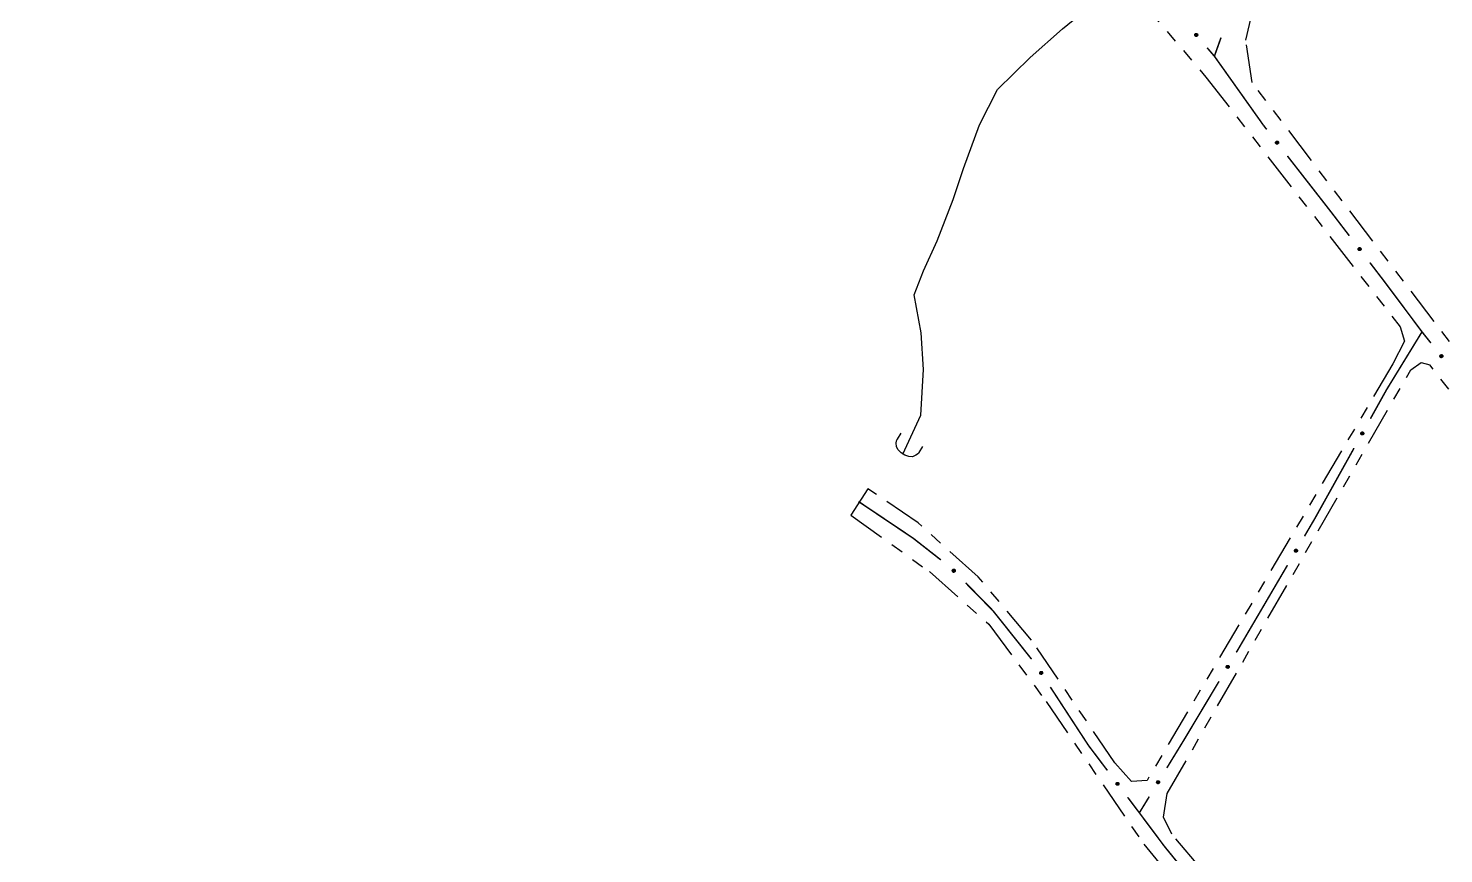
# Model space of a CAD drawing. Extents: x 209193 to 212081, y 4877574 to 4880493.
# Drawn here: x 210815.3 to 210983.4, y 4878506.9 to 4878604.9 of the extents above; entities that cross this region are included whole.
import ezdxf

# ---------------------------------------------------------------- set-up
doc = ezdxf.new("R2010")
doc.units = 0
doc.header["$LTSCALE"] = 1.5
doc.header["$MEASUREMENT"] = 0
doc.linetypes.add('TRACO_13', pattern=[8, 5, -1, 1, -1])
doc.linetypes.add('TRACO_25', pattern=[8, 3, -1, 1, -1, 1, -1])
for name, color, linetype in [('HD-CURSO-INTER', 170, 'CONTINUOUS'), ('SV-EIXO-RUA-N-PAV', 6, 'CONTINUOUS'), ('SV-PONTE-BUEIRO', 251, 'CONTINUOUS'), ('SV-RUA-NAO-PAV', 7, 'CONTINUOUS')]:
    doc.layers.add(name, color=color, linetype=linetype)

# ---------------------------------------------------------------- blocks, each defined once
blk = doc.blocks.new('COD119', base_point=(210944.88, 4878610.02))
at = {"layer": 'SV-PONTE-BUEIRO'}
blk.add_lwpolyline([(210943.37, 4878608.02), (210943.37, 4878608.853333), (210943.37, 4878608.978333), (210943.495833, 4878609.311667), (210943.7475, 4878609.686667), (210944.125, 4878609.895), (210944.628333, 4878610.02), (210945.131667, 4878610.02), (210945.635, 4878609.895), (210946.0125, 4878609.686667), (210946.264167, 4878609.311667), (210946.39, 4878608.978333), (210946.39, 4878608.853333), (210946.39, 4878608.02)], dxfattribs=at)

msp = doc.modelspace()

# ---------------------------------------------------------------- linework, layer by layer
at = {"layer": 'HD-CURSO-INTER', "linetype": 'TRACO_13'}
msp.add_polyline3d([(210919.17, 4878554.33, 9.547787), (210921.3, 4878558.97, 9.547787), (210921.597414, 4878564.381671, 9.463279), (210921.324799, 4878568.743514, 9.421025), (210920.506953, 4878573.241664, 9.421025), (210921.597414, 4878576.104123, 9.262573), (210923.233105, 4878579.64812, 9.262573), (210925.141411, 4878584.555193, 9.262573), (210926.368179, 4878588.235498, 9.178065), (210928.276485, 4878593.415186, 8.966796), (210930.39, 4878597.61, 8.808344), (210934.29, 4878601.43, 8.575947), (210938.12, 4878604.83, 8.459748), (210942.13, 4878608.08, 8.449185), (210944.88, 4878610.02, 8.385804)], dxfattribs=at)
at = {"layer": 'SV-EIXO-RUA-N-PAV'}
for points in [[(210954.002995, 4878604.278837), (210954.051805, 4878604.275734), (210954.09312, 4878604.263086), (210954.124543, 4878604.242619), (210954.147594, 4878604.217293), (210954.168259, 4878604.188726), (210954.182738, 4878604.155329), (210954.190599, 4878604.114702), (210954.18783, 4878604.065717), (210954.172091, 4878604.024245), (210954.153674, 4878603.992365), (210954.128649, 4878603.966808), (210954.100562, 4878603.947198), (210954.065373, 4878603.933305), (210954.024123, 4878603.925741), (210953.974935, 4878603.929718), (210953.934516, 4878603.942395), (210953.904642, 4878603.96299), (210953.879108, 4878603.988311), (210953.858361, 4878604.017728), (210953.844336, 4878604.050593), (210953.836795, 4878604.092139), (210953.841364, 4878604.140636), (210953.853547, 4878604.181094), (210953.873717, 4878604.211249), (210953.899212, 4878604.235826), (210953.927612, 4878604.256901), (210953.960578, 4878604.272854), (210954.002995, 4878604.278837)], [(210963.609867, 4878591.491423), (210963.658488, 4878591.486132), (210963.699193, 4878591.471642), (210963.729666, 4878591.449784), (210963.751557, 4878591.423449), (210963.770918, 4878591.393983), (210963.783883, 4878591.359969), (210963.789912, 4878591.31903), (210963.784946, 4878591.270219), (210963.767362, 4878591.229496), (210963.747531, 4878591.198475), (210963.721384, 4878591.174067), (210963.692445, 4878591.155738), (210963.656668, 4878591.143439), (210963.615121, 4878591.137735), (210963.56616, 4878591.143916), (210963.526351, 4878591.158395), (210963.497432, 4878591.18031), (210963.47306, 4878591.206752), (210963.453655, 4878591.237071), (210963.44112, 4878591.270533), (210963.435452, 4878591.312375), (210963.442193, 4878591.360618), (210963.456181, 4878591.400488), (210963.477684, 4878591.429707), (210963.504257, 4878591.453115), (210963.533574, 4878591.472893), (210963.567223, 4878591.48735), (210963.609867, 4878591.491423)], [(210973.418016, 4878578.849178), (210973.466589, 4878578.843465), (210973.507168, 4878578.828623), (210973.53745, 4878578.806503), (210973.559112, 4878578.779978), (210973.578217, 4878578.750346), (210973.590887, 4878578.716222), (210973.596561, 4878578.675232), (210973.591173, 4878578.626466), (210973.573236, 4878578.585896), (210973.553138, 4878578.555048), (210973.52678, 4878578.530867), (210973.497684, 4878578.51279), (210973.461801, 4878578.500801), (210973.420206, 4878578.495457), (210973.371301, 4878578.502062), (210973.331618, 4878578.516885), (210973.30289, 4878578.53905), (210973.278749, 4878578.565702), (210973.259607, 4878578.596188), (210973.247362, 4878578.629757), (210973.242057, 4878578.671647), (210973.249215, 4878578.71983), (210973.263548, 4878578.759577), (210973.285304, 4878578.788609), (210973.312078, 4878578.811786), (210973.341566, 4878578.831309), (210973.375339, 4878578.845474), (210973.418016, 4878578.849178)], [(210983.133014, 4878566.140065), (210983.181683, 4878566.135225), (210983.222521, 4878566.121114), (210983.253195, 4878566.09954), (210983.275329, 4878566.073408), (210983.294963, 4878566.044124), (210983.308243, 4878566.010232), (210983.314651, 4878565.969351), (210983.310139, 4878565.920496), (210983.292933, 4878565.879611), (210983.273392, 4878565.848407), (210983.247472, 4878565.823758), (210983.218704, 4878565.805161), (210983.183043, 4878565.79253), (210983.14155, 4878565.786441), (210983.092534, 4878565.792167), (210983.052592, 4878565.806277), (210983.023471, 4878565.827923), (210982.998855, 4878565.854137), (210982.979169, 4878565.884275), (210982.966324, 4878565.917619), (210982.960269, 4878565.959407), (210982.966562, 4878566.007711), (210982.980179, 4878566.047708), (210983.001411, 4878566.077126), (210983.027765, 4878566.100779), (210983.056897, 4878566.120828), (210983.090411, 4878566.135597), (210983.133014, 4878566.140065)], [(210973.899543, 4878556.86053), (210973.913596, 4878556.813684), (210973.916095, 4878556.770548), (210973.907825, 4878556.733971), (210973.892088, 4878556.703555), (210973.872484, 4878556.674251), (210973.846201, 4878556.649067), (210973.810838, 4878556.627577), (210973.763944, 4878556.61315), (210973.719587, 4878556.613494), (210973.683294, 4878556.619684), (210973.650633, 4878556.634267), (210973.622484, 4878556.653788), (210973.597227, 4878556.681955), (210973.575799, 4878556.718005), (210973.562433, 4878556.765509), (210973.560273, 4878556.807815), (210973.569202, 4878556.842984), (210973.584071, 4878556.875727), (210973.604444, 4878556.905404), (210973.630386, 4878556.929976), (210973.666722, 4878556.951485), (210973.713784, 4878556.964057), (210973.755954, 4878556.966693), (210973.791239, 4878556.95826), (210973.823145, 4878556.942896), (210973.852775, 4878556.92359), (210973.879191, 4878556.898224), (210973.899543, 4878556.86053)], [(210966.028405, 4878542.928591), (210966.041395, 4878542.881439), (210966.042918, 4878542.838258), (210966.033823, 4878542.801878), (210966.017402, 4878542.771825), (210965.997141, 4878542.742971), (210965.970295, 4878542.718388), (210965.934455, 4878542.697704), (210965.887247, 4878542.68434), (210965.842909, 4878542.685687), (210965.806765, 4878542.692696), (210965.774442, 4878542.708014), (210965.746742, 4878542.728167), (210965.722129, 4878542.756898), (210965.701521, 4878542.793422), (210965.689233, 4878542.841217), (210965.68803, 4878542.883561), (210965.697752, 4878542.918519), (210965.713357, 4878542.950917), (210965.734395, 4878542.980126), (210965.760887, 4878543.004106), (210965.7977, 4878543.024788), (210965.845034, 4878543.036291), (210965.887253, 4878543.037973), (210965.922338, 4878543.028745), (210965.953888, 4878543.012663), (210965.983075, 4878542.992693), (210966.00891, 4878542.966735), (210966.028405, 4878542.928591)], [(210925.186044, 4878540.660368), (210925.234952, 4878540.660595), (210925.277032, 4878540.65079), (210925.309775, 4878540.632509), (210925.334497, 4878540.608811), (210925.357059, 4878540.581718), (210925.373779, 4878540.549384), (210925.384387, 4878540.509386), (210925.384959, 4878540.460326), (210925.372081, 4878540.417879), (210925.355877, 4878540.384819), (210925.33265, 4878540.357618), (210925.305963, 4878540.336141), (210925.271802, 4878540.319884), (210925.231163, 4878540.30953), (210925.181817, 4878540.310148), (210925.140629, 4878540.320045), (210925.109422, 4878540.338558), (210925.082224, 4878540.362082), (210925.059522, 4878540.390018), (210925.043292, 4878540.421852), (210925.03294, 4878540.462788), (210925.034196, 4878540.511484), (210925.043597, 4878540.552677), (210925.061667, 4878540.584135), (210925.08543, 4878540.610391), (210925.112329, 4878540.63335), (210925.144132, 4878540.651511), (210925.186044, 4878540.660368)], [(210957.916698, 4878529.136275), (210957.929293, 4878529.089016), (210957.930455, 4878529.045824), (210957.921054, 4878529.009521), (210957.904383, 4878528.979607), (210957.88388, 4878528.950924), (210957.856829, 4878528.926567), (210957.820817, 4878528.906183), (210957.773499, 4878528.893215), (210957.729175, 4878528.894934), (210957.69309, 4878528.902246), (210957.660897, 4878528.917834), (210957.633366, 4878528.938218), (210957.608994, 4878528.967154), (210957.588694, 4878529.00385), (210957.576806, 4878529.051746), (210957.575958, 4878529.094098), (210957.585973, 4878529.128974), (210957.601849, 4878529.16124), (210957.623131, 4878529.190271), (210957.649823, 4878529.214028), (210957.686807, 4878529.234401), (210957.734236, 4878529.245508), (210957.776468, 4878529.246836), (210957.811474, 4878529.237314), (210957.842889, 4878529.220969), (210957.871907, 4878529.200755), (210957.897524, 4878529.174581), (210957.916698, 4878529.136275)], [(210935.599637, 4878528.525533), (210935.647643, 4878528.51618), (210935.686989, 4878528.498325), (210935.715519, 4878528.473988), (210935.735123, 4878528.445908), (210935.751943, 4878528.414921), (210935.762008, 4878528.37994), (210935.764579, 4878528.338639), (210935.755535, 4878528.290417), (210935.734595, 4878528.251313), (210935.712232, 4878528.222065), (210935.684128, 4878528.199938), (210935.653753, 4878528.184102), (210935.61707, 4878528.174849), (210935.57519, 4878528.172651), (210935.526921, 4878528.182919), (210935.488468, 4878528.200689), (210935.46149, 4878528.224953), (210935.439423, 4878528.253347), (210935.422631, 4878528.285188), (210935.412948, 4878528.319584), (210935.410812, 4878528.361754), (210935.421578, 4878528.409261), (210935.438862, 4878528.447816), (210935.462742, 4878528.475128), (210935.491185, 4878528.496223), (210935.522059, 4878528.513471), (210935.556802, 4878528.525053), (210935.599637, 4878528.525533)], [(210944.660206, 4878515.357671), (210944.70874, 4878515.351625), (210944.749215, 4878515.336504), (210944.779344, 4878515.314175), (210944.800823, 4878515.287502), (210944.819723, 4878515.25774), (210944.832159, 4878515.223528), (210944.83755, 4878515.1825), (210944.831826, 4878515.133772), (210944.813611, 4878515.093327), (210944.793301, 4878515.062618), (210944.766777, 4878515.03862), (210944.737557, 4878515.020743), (210944.701593, 4878515.009001), (210944.659962, 4878515.003944), (210944.611103, 4878515.010885), (210944.571524, 4878515.025982), (210944.542949, 4878515.048344), (210944.518991, 4878515.075161), (210944.50006, 4878515.105778), (210944.488046, 4878515.139431), (210944.48303, 4878515.181356), (210944.49052, 4878515.229489), (210944.505126, 4878515.269136), (210944.527081, 4878515.298017), (210944.554014, 4878515.321009), (210944.583635, 4878515.34033), (210944.617505, 4878515.354262), (210944.660206, 4878515.357671)], [(210949.649812, 4878515.43631), (210949.66191, 4878515.388921), (210949.662618, 4878515.345719), (210949.652837, 4878515.309517), (210949.635852, 4878515.27978), (210949.615049, 4878515.251314), (210949.587744, 4878515.227242), (210949.55152, 4878515.207237), (210949.504068, 4878515.194768), (210949.459764, 4878515.196951), (210949.423758, 4878515.204642), (210949.39173, 4878515.220567), (210949.364416, 4878515.241239), (210949.340349, 4878515.270429), (210949.320435, 4878515.307337), (210949.309051, 4878515.355355), (210949.308648, 4878515.397714), (210949.319028, 4878515.432482), (210949.335242, 4878515.46458), (210949.356828, 4878515.493386), (210949.383768, 4878515.516862), (210949.420964, 4878515.536845), (210949.468507, 4878515.547453), (210949.51075, 4878515.548337), (210949.545655, 4878515.538448), (210949.576896, 4878515.521774), (210949.6057, 4878515.501256), (210949.631041, 4878515.474816), (210949.649812, 4878515.43631)]]:
    msp.add_lwpolyline(points, close=True, dxfattribs=at)
for points in [[(210953.836795, 4878604.092139), (210954.024123, 4878603.925741)], [(210953.841364, 4878604.140636), (210954.065373, 4878603.933305)], [(210953.842738, 4878604.114465), (210954.04238, 4878603.931504)], [(210953.844336, 4878604.050593), (210953.974935, 4878603.929718)], [(210953.845954, 4878604.068729), (210953.994133, 4878603.933322)], [(210953.848105, 4878604.158565), (210954.079095, 4878603.943163)], [(210953.853547, 4878604.181094), (210954.100562, 4878603.947198)], [(210953.854653, 4878604.031276), (210953.950182, 4878603.940613)], [(210953.858361, 4878604.017728), (210953.934516, 4878603.942395)], [(210953.865304, 4878604.193034), (210954.112262, 4878603.95897)], [(210953.873717, 4878604.211249), (210954.128649, 4878603.966808)], [(210953.887826, 4878604.221283), (210954.138033, 4878603.979224)], [(210953.899212, 4878604.235826), (210954.153674, 4878603.992365)], [(210953.916707, 4878604.244198), (210954.161003, 4878604.013244)], [(210953.927612, 4878604.256901), (210954.172091, 4878604.024245)], [(210953.947063, 4878604.261191), (210954.177315, 4878604.04875)], [(210953.960578, 4878604.272854), (210954.18783, 4878604.065717)], [(210953.980967, 4878604.274038), (210954.185493, 4878604.091664)], [(210954.002995, 4878604.278837), (210954.190599, 4878604.114702)], [(210954.029514, 4878604.276067), (210954.181541, 4878604.140361)], [(210954.051805, 4878604.275734), (210954.182738, 4878604.155329)], [(210954.075388, 4878604.268626), (210954.168994, 4878604.178113)], [(210954.09312, 4878604.263086), (210954.168259, 4878604.188726)], [(210963.435452, 4878591.312375), (210963.615121, 4878591.137735)], [(210963.44112, 4878591.270533), (210963.56616, 4878591.143916)], [(210963.442193, 4878591.360618), (210963.656668, 4878591.143439)], [(210963.442391, 4878591.334411), (210963.633618, 4878591.142671)], [(210963.44355, 4878591.288577), (210963.5855, 4878591.146655)], [(210963.449733, 4878591.378226), (210963.670819, 4878591.152671)], [(210963.456181, 4878591.400488), (210963.692445, 4878591.155738)], [(210963.468462, 4878591.411889), (210963.704662, 4878591.166973)], [(210963.477684, 4878591.429707), (210963.721384, 4878591.174067)], [(210963.492229, 4878591.439098), (210963.731316, 4878591.186049)], [(210963.504257, 4878591.453115), (210963.747531, 4878591.198475)], [(210963.52211, 4878591.460693), (210963.755791, 4878591.219004)], [(210963.533574, 4878591.472893), (210963.767362, 4878591.229496)], [(210963.553198, 4878591.476306), (210963.773681, 4878591.253742)], [(210963.567223, 4878591.48735), (210963.784946, 4878591.270219)], [(210963.587645, 4878591.487617), (210963.783777, 4878591.296245)], [(210963.609867, 4878591.491423), (210963.789912, 4878591.31903)], [(210963.636234, 4878591.487465), (210963.782015, 4878591.34507)], [(210963.658488, 4878591.486132), (210963.783883, 4878591.359969)], [(210963.681728, 4878591.477972), (210963.771175, 4878591.383347)], [(210963.699193, 4878591.471642), (210963.770918, 4878591.393983)], [(210963.450559, 4878591.250772), (210963.541922, 4878591.155912)], [(210963.453655, 4878591.237071), (210963.526351, 4878591.158395)], [(210973.242057, 4878578.671647), (210973.420206, 4878578.495457)], [(210973.247362, 4878578.629757), (210973.371301, 4878578.502062)], [(210973.249187, 4878578.693622), (210973.438745, 4878578.500233)], [(210973.249215, 4878578.71983), (210973.461801, 4878578.500801)], [(210973.249948, 4878578.64778), (210973.390664, 4878578.504633)], [(210973.256629, 4878578.609915), (210973.347167, 4878578.514267)], [(210973.256908, 4878578.737372), (210973.476032, 4878578.50991)], [(210973.259607, 4878578.596188), (210973.331618, 4878578.516885)], [(210973.263548, 4878578.759577), (210973.497684, 4878578.51279)], [(210973.275928, 4878578.770871), (210973.509998, 4878578.523918)], [(210973.285304, 4878578.788609), (210973.52678, 4878578.530867)], [(210973.29993, 4878578.797873), (210973.536816, 4878578.542763)], [(210973.312078, 4878578.811786), (210973.553138, 4878578.555048)], [(210973.329996, 4878578.819209), (210973.561575, 4878578.575505)], [(210973.341566, 4878578.831309), (210973.573236, 4878578.585896)], [(210973.361218, 4878578.834552), (210973.579765, 4878578.610086)], [(210973.375339, 4878578.845474), (210973.591173, 4878578.626466)], [(210973.395762, 4878578.845564), (210973.590229, 4878578.652501)], [(210973.418016, 4878578.849178), (210973.596561, 4878578.675232)], [(210973.444348, 4878578.844991), (210973.58889, 4878578.701339)], [(210973.466589, 4878578.843465), (210973.590887, 4878578.716222)], [(210973.489758, 4878578.835104), (210973.578382, 4878578.739709)], [(210973.507168, 4878578.828623), (210973.578217, 4878578.750346)], [(210982.980179, 4878566.047708), (210983.218704, 4878565.805161)], [(210982.992354, 4878566.059222), (210983.230816, 4878565.816509)], [(210983.001411, 4878566.077126), (210983.247472, 4878565.823758)], [(210983.015868, 4878566.086651), (210983.257292, 4878565.835831)], [(210983.027765, 4878566.100779), (210983.273392, 4878565.848407)], [(210983.045547, 4878566.108522), (210983.28146, 4878565.869012)], [(210983.056897, 4878566.120828), (210983.292933, 4878565.879611)], [(210983.076489, 4878566.124423), (210983.299027, 4878565.903914)], [(210983.090411, 4878566.135597), (210983.310139, 4878565.920496)], [(210983.110829, 4878566.136054), (210983.308729, 4878565.94651)], [(210983.133014, 4878566.140065), (210983.314651, 4878565.969351)], [(210983.159417, 4878566.136352), (210983.306513, 4878565.995316)], [(210983.181683, 4878566.135225), (210983.308243, 4878566.010232)], [(210983.204997, 4878566.127281), (210983.295319, 4878566.033491)], [(210983.222521, 4878566.121114), (210983.294963, 4878566.044124)], [(210982.960269, 4878565.959407), (210983.14155, 4878565.786441)], [(210982.966324, 4878565.917619), (210983.092534, 4878565.792167)], [(210982.966562, 4878566.007711), (210983.183043, 4878565.79253)], [(210982.967003, 4878565.981506), (210983.16, 4878565.791549)], [(210982.968587, 4878565.935685), (210983.111848, 4878565.795086)], [(210982.973938, 4878566.025387), (210983.197108, 4878565.801893)], [(210982.975946, 4878565.897946), (210983.068185, 4878565.803938)], [(210982.979169, 4878565.884275), (210983.052592, 4878565.806277)], [(210973.604444, 4878556.905404), (210973.560273, 4878556.807815)], [(210973.630386, 4878556.929976), (210973.562433, 4878556.765509)], [(210973.615859, 4878556.913589), (210973.564047, 4878556.792506)], [(210973.647954, 4878556.934762), (210973.572485, 4878556.748761)], [(210973.666722, 4878556.951485), (210973.575799, 4878556.718005)], [(210973.689721, 4878556.953672), (210973.587547, 4878556.702889)], [(210973.713784, 4878556.964057), (210973.597227, 4878556.681955)], [(210973.732938, 4878556.963966), (210973.61124, 4878556.672514)], [(210973.755954, 4878556.966693), (210973.622484, 4878556.653788)], [(210973.771236, 4878556.959818), (210973.637588, 4878556.646908)], [(210973.791239, 4878556.95826), (210973.650633, 4878556.634267)], [(210973.805551, 4878556.948518), (210973.665536, 4878556.629783)], [(210973.823145, 4878556.942896), (210973.683294, 4878556.619684)], [(210973.837074, 4878556.929401), (210973.705419, 4878556.620068)], [(210973.852775, 4878556.92359), (210973.719587, 4878556.613494)], [(210973.863558, 4878556.906843), (210973.744381, 4878556.617112)], [(210973.879191, 4878556.898224), (210973.763944, 4878556.61315)], [(210973.887387, 4878556.879517), (210973.787462, 4878556.624358)], [(210973.899543, 4878556.86053), (210973.810838, 4878556.627577)], [(210973.906161, 4878556.834701), (210973.831749, 4878556.644988)], [(210973.913596, 4878556.813684), (210973.846201, 4878556.649067)], [(210973.915127, 4878556.789101), (210973.862787, 4878556.669873)], [(210973.916095, 4878556.770548), (210973.872484, 4878556.674251)], [(210965.734395, 4878542.980126), (210965.68803, 4878542.883561)], [(210965.760887, 4878543.004106), (210965.689233, 4878542.841217)], [(210965.745993, 4878542.988051), (210965.691457, 4878542.86817)], [(210965.778558, 4878543.008493), (210965.698903, 4878542.824246)], [(210965.7977, 4878543.024788), (210965.701521, 4878542.793422)], [(210965.820742, 4878543.026454), (210965.712925, 4878542.778045)], [(210965.845034, 4878543.036291), (210965.722129, 4878542.756898)], [(210965.864181, 4878543.035768), (210965.735924, 4878542.747142)], [(210965.887253, 4878543.037973), (210965.746742, 4878542.728167)], [(210965.902375, 4878543.030755), (210965.761687, 4878542.720947)], [(210965.922338, 4878543.028745), (210965.774442, 4878542.708014)], [(210965.936426, 4878543.018682), (210965.78924, 4878542.703194)], [(210965.953888, 4878543.012663), (210965.806765, 4878542.692696)], [(210965.967509, 4878542.998857), (210965.828893, 4878542.692579)], [(210965.983075, 4878542.992693), (210965.842909, 4878542.685687)], [(210965.993476, 4878542.975706), (210965.867778, 4878542.688744)], [(210966.00891, 4878542.966735), (210965.887247, 4878542.68434)], [(210966.016681, 4878542.947848), (210965.911012, 4878542.695014)], [(210966.028405, 4878542.928591), (210965.934455, 4878542.697704)], [(210966.034437, 4878542.90262), (210965.955755, 4878542.714637)], [(210966.041395, 4878542.881439), (210965.970295, 4878542.718388)], [(210966.04237, 4878542.856828), (210965.987348, 4878542.738814)], [(210966.042918, 4878542.838258), (210965.997141, 4878542.742971)], [(210925.03294, 4878540.462788), (210925.231163, 4878540.30953)], [(210925.034196, 4878540.511484), (210925.271802, 4878540.319884)], [(210925.037349, 4878540.485466), (210925.248985, 4878540.316522)], [(210925.039702, 4878540.52983), (210925.284821, 4878540.330654)], [(210925.043292, 4878540.421852), (210925.181817, 4878540.310148)], [(210925.043597, 4878540.552677), (210925.305963, 4878540.336141)], [(210925.043671, 4878540.440056), (210925.200726, 4878540.315052)], [(210925.054514, 4878540.56539), (210925.316835, 4878540.348683)], [(210925.0549, 4878540.403282), (210925.156381, 4878540.319334)], [(210925.059522, 4878540.390018), (210925.140629, 4878540.320045)], [(210925.061667, 4878540.584135), (210925.33265, 4878540.357618)], [(210925.07506, 4878540.595107), (210925.341166, 4878540.370644)], [(210925.08543, 4878540.610391), (210925.355877, 4878540.384819)], [(210925.102314, 4878540.619935), (210925.361768, 4878540.406149)], [(210925.112329, 4878540.63335), (210925.372081, 4878540.417879)], [(210925.131442, 4878540.638955), (210925.375624, 4878540.442684)], [(210925.144132, 4878540.651511), (210925.384959, 4878540.460326)], [(210925.164393, 4878540.65408), (210925.380862, 4878540.486054)], [(210925.186044, 4878540.660368), (210925.384387, 4878540.509386)], [(210925.212689, 4878540.65941), (210925.373603, 4878540.534369)], [(210925.234952, 4878540.660595), (210925.373779, 4878540.549384)], [(210925.258964, 4878540.655109), (210925.358515, 4878540.571179)], [(210925.277032, 4878540.65079), (210925.357059, 4878540.581718)], [(210957.623131, 4878529.190271), (210957.575958, 4878529.094098)], [(210957.649823, 4878529.214028), (210957.576806, 4878529.051746)], [(210957.634794, 4878529.198099), (210957.579256, 4878529.078679)], [(210957.66753, 4878529.218267), (210957.586334, 4878529.034694)], [(210957.686807, 4878529.234401), (210957.588694, 4878529.00385)], [(210957.709863, 4878529.235874), (210957.599968, 4878528.988377)], [(210957.734236, 4878529.245508), (210957.608994, 4878528.967154)], [(210957.753378, 4878529.244824), (210957.622708, 4878528.957283)], [(210957.776468, 4878529.246836), (210957.633366, 4878528.938218)], [(210957.791529, 4878529.239492), (210957.64825, 4878528.930873)], [(210957.811474, 4878529.237314), (210957.660897, 4878528.917834)], [(210957.825478, 4878529.227134), (210957.675654, 4878528.91289)], [(210957.842889, 4878529.220969), (210957.69309, 4878528.902246)], [(210957.856394, 4878529.207049), (210957.715216, 4878528.901943)], [(210957.871907, 4878529.200755), (210957.729175, 4878528.894934)], [(210957.882166, 4878529.183681), (210957.754068, 4878528.897782)], [(210957.897524, 4878529.174581), (210957.773499, 4878528.893215)], [(210957.905136, 4878529.15563), (210957.797353, 4878528.903689)], [(210957.916698, 4878529.136275), (210957.820817, 4878528.906183)], [(210957.922513, 4878529.110254), (210957.842258, 4878528.922938)], [(210957.929293, 4878529.089016), (210957.856829, 4878528.926567)], [(210957.930062, 4878529.064397), (210957.874053, 4878528.946849)], [(210957.930455, 4878529.045824), (210957.88388, 4878528.950924)], [(210935.410812, 4878528.361754), (210935.57519, 4878528.172651)], [(210935.412948, 4878528.319584), (210935.526921, 4878528.182919)], [(210935.416884, 4878528.33736), (210935.546423, 4878528.184026)], [(210935.419576, 4878528.38313), (210935.594037, 4878528.176019)], [(210935.420695, 4878528.2991), (210935.503775, 4878528.196907)], [(210935.421578, 4878528.409261), (210935.61707, 4878528.174849)], [(210935.422631, 4878528.285188), (210935.488468, 4878528.200689)], [(210935.430569, 4878528.426174), (210935.631946, 4878528.182861)], [(210935.438862, 4878528.447816), (210935.653753, 4878528.184102)], [(210935.452057, 4878528.458146), (210935.66687, 4878528.194272)], [(210935.462742, 4878528.475128), (210935.684128, 4878528.199938)], [(210935.478023, 4878528.483265), (210935.695031, 4878528.211044)], [(210935.491185, 4878528.496223), (210935.712232, 4878528.222065)], [(210935.509611, 4878528.502276), (210935.722185, 4878528.241829)], [(210935.522059, 4878528.513471), (210935.734595, 4878528.251313)], [(210935.5419, 4878528.515225), (210935.742927, 4878528.274943)], [(210935.556802, 4878528.525053), (210935.755535, 4878528.290417)], [(210935.577174, 4878528.523606), (210935.756555, 4878528.316449)], [(210935.599637, 4878528.525533), (210935.764579, 4878528.338639)], [(210935.625579, 4878528.519376), (210935.758896, 4878528.36525)], [(210935.647643, 4878528.51618), (210935.762008, 4878528.37994)], [(210935.670116, 4878528.506099), (210935.751307, 4878528.404301)], [(210935.686989, 4878528.498325), (210935.751943, 4878528.414921)], [(210944.48303, 4878515.181356), (210944.659962, 4878515.003944)], [(210944.488046, 4878515.139431), (210944.611103, 4878515.010885)], [(210944.490311, 4878515.203282), (210944.678533, 4878515.008592)], [(210944.49052, 4878515.229489), (210944.701593, 4878515.009001)], [(210944.490757, 4878515.157435), (210944.630484, 4878515.013323)], [(210944.497177, 4878515.119526), (210944.587054, 4878515.023256)], [(210944.498333, 4878515.246977), (210944.715886, 4878515.018012)], [(210944.50006, 4878515.105778), (210944.571524, 4878515.025982)], [(210944.505126, 4878515.269136), (210944.737557, 4878515.020743)], [(210944.517583, 4878515.280345), (210944.749947, 4878515.031787)], [(210944.527081, 4878515.298017), (210944.766777, 4878515.03862)], [(210944.54177, 4878515.307181), (210944.776894, 4878515.050446)], [(210944.554014, 4878515.321009), (210944.793301, 4878515.062618)], [(210944.571983, 4878515.328309), (210944.801879, 4878515.083016)], [(210944.583635, 4878515.34033), (210944.813611, 4878515.093327)], [(210944.60331, 4878515.343437), (210944.820306, 4878515.117472)], [(210944.617505, 4878515.354262), (210944.831826, 4878515.133772)], [(210944.637928, 4878515.354211), (210944.831062, 4878515.159813)], [(210944.660206, 4878515.357671), (210944.83755, 4878515.1825)], [(210944.686509, 4878515.353303), (210944.830059, 4878515.20866)], [(210944.70874, 4878515.351625), (210944.832159, 4878515.223528)], [(210944.73185, 4878515.343104), (210944.819816, 4878515.247101)], [(210944.749215, 4878515.336504), (210944.819723, 4878515.25774)], [(210949.356828, 4878515.493386), (210949.308648, 4878515.397714)], [(210949.383768, 4878515.516862), (210949.309051, 4878515.355355)], [(210949.368573, 4878515.501091), (210949.311783, 4878515.382261)], [(210949.401518, 4878515.520915), (210949.318399, 4878515.338204)], [(210949.420964, 4878515.536845), (210949.320435, 4878515.307337)], [(210949.444034, 4878515.538076), (210949.331546, 4878515.291746)], [(210949.468507, 4878515.547453), (210949.340349, 4878515.270429)], [(210949.487641, 4878515.546568), (210949.353958, 4878515.260415)], [(210949.51075, 4878515.548337), (210949.364416, 4878515.241239)], [(210949.525734, 4878515.540835), (210949.379222, 4878515.233738)], [(210949.545655, 4878515.538448), (210949.39173, 4878515.220567)], [(210949.55955, 4878515.528121), (210949.406435, 4878515.215469)], [(210949.576896, 4878515.521774), (210949.423758, 4878515.204642)], [(210949.590254, 4878515.507713), (210949.44588, 4878515.204107)], [(210949.6057, 4878515.501256), (210949.459764, 4878515.196951)], [(210949.615779, 4878515.484076), (210949.484686, 4878515.199538)], [(210949.631041, 4878515.474816), (210949.504068, 4878515.194768)], [(210949.638454, 4878515.455785), (210949.528031, 4878515.20499)], [(210949.649812, 4878515.43631), (210949.55152, 4878515.207237)], [(210949.655353, 4878515.410229), (210949.573136, 4878515.223766)], [(210949.66191, 4878515.388921), (210949.587744, 4878515.227242)], [(210949.66242, 4878515.364296), (210949.605179, 4878515.247342)], [(210949.662618, 4878515.345719), (210949.615049, 4878515.251314)]]:
    msp.add_lwpolyline(points, dxfattribs=at)
at = {"layer": 'SV-EIXO-RUA-N-PAV', "const_width": 0.18}
for points in [[(210956.959306, 4878603.790997), (210956.286633, 4878601.907513)], [(210955.312997, 4878602.578432), (210955.963115, 4878601.818598)], [(210955.963115, 4878601.818598), (210956.168956, 4878601.578019)], [(210956.286633, 4878601.907513), (210956.168956, 4878601.578019)], [(210956.168956, 4878601.578019), (210961.77915, 4878593.685392)], [(210961.77915, 4878593.685392), (210961.99948, 4878593.375423)], [(210961.99948, 4878593.375423), (210962.380813, 4878592.88694)], [(210964.842204, 4878589.733917), (210969.764988, 4878583.427872)], [(210969.764988, 4878583.427872), (210969.95521, 4878583.1842)], [(210969.95521, 4878583.1842), (210972.201095, 4878580.255287)], [(210974.635085, 4878577.081064), (210975.852079, 4878575.493952)], [(210975.852079, 4878575.493952), (210976.332943, 4878574.866846)], [(210976.332943, 4878574.866846), (210980.652982, 4878569.094689)], [(210980.836709, 4878568.849206), (210976.65408, 4878562.029703)], [(210980.652982, 4878569.094689), (210980.836709, 4878568.849206)], [(210980.836709, 4878568.849206), (210981.891065, 4878567.524118)], [(210976.633493, 4878561.996137), (210974.706527, 4878558.535886)], [(210976.65408, 4878562.029703), (210976.633493, 4878561.996137)], [(210972.760402, 4878555.041232), (210968.381623, 4878547.178263)], [(210913.895631, 4878548.701089), (210919.706606, 4878544.798196)], [(210968.135688, 4878546.736637), (210966.873063, 4878544.585272)], [(210968.381623, 4878547.178263), (210968.135688, 4878546.736637)], [(210919.706606, 4878544.798196), (210920.384524, 4878544.342877)], [(210920.384524, 4878544.342877), (210923.678947, 4878541.764633)], [(210964.84842, 4878541.135515), (210958.77449, 4878530.786246)], [(210926.608774, 4878539.053096), (210929.410137, 4878536.197861)], [(210929.410137, 4878536.197861), (210929.875741, 4878535.723303)], [(210929.875741, 4878535.723303), (210934.447049, 4878529.98676)], [(210956.721733, 4878527.353148), (210952.614784, 4878520.487802)], [(210936.680136, 4878526.670808), (210941.056344, 4878519.973883)], [(210941.056344, 4878519.973883), (210941.207092, 4878519.743193)], [(210941.207092, 4878519.743193), (210943.452994, 4878516.772125)], [(210952.602065, 4878520.466541), (210950.525596, 4878517.076749)], [(210952.614784, 4878520.487802), (210952.602065, 4878520.466541)], [(210945.865075, 4878513.581221), (210947.071115, 4878511.985769)], [(210948.436186, 4878513.665831), (210947.39148, 4878511.960372)], [(210947.071115, 4878511.985769), (210947.256672, 4878511.7403)], [(210947.39148, 4878511.960372), (210947.256672, 4878511.7403)], [(210947.256672, 4878511.7403), (210950.065299, 4878507.981419)], [(210950.065299, 4878507.981419), (210950.214064, 4878507.782322)], [(210950.214064, 4878507.782322), (210953.216325, 4878504.099548)]]:
    msp.add_lwpolyline(points, dxfattribs=at)
at = {"layer": 'SV-RUA-NAO-PAV', "linetype": 'TRACO_25'}
for points in [[(210815.260043, 4878772.965687, 5.248451), (210823.045916, 4878764.379988, 5.259014), (210828.36, 4878758.52, 5.259014), (210874.743038, 4878695.741749, 7.308329), (210884.63, 4878682.36, 7.308329), (210955.150212, 4878599.101085, 8.776653), (210978.256044, 4878569.427824, 8.776653)], [(211098.73, 4878456.12, 11.628793), (211097.06, 4878455.78, 11.935133), (211094.47, 4878457.22, 11.935133), (211031.22, 4878513.87, 10.614698), (211014.64, 4878528.93, 10.604135), (211004.13, 4878541.48, 10.160469), (210960.64, 4878598.46, 8.924541), (210959.89, 4878603.49, 8.755526), (210961.7, 4878610.98, 8.575947), (210972.94, 4878641.7, 8.301296), (210977.43, 4878645.87, 8.290733), (210983.44, 4878646.62, 8.269606), (211063.76, 4878628.28, 9.051304), (211152.37, 4878608.25, 10.857658), (211154.53, 4878606.68, 11.216817)], [(210978.256044, 4878569.427824, 9.421025), (210978.75, 4878567.76, 9.421025), (210977.38, 4878565.05, 9.452716), (210948.17, 4878515.58, 10.593572), (210946.31, 4878515.47, 10.667516), (210944.34, 4878517.68, 10.804841), (210934.45, 4878532.23, 10.392865), (210928.11, 4878539.77, 10.371738), (210920.98, 4878546.16, 10.266104), (210915.01, 4878550.21, 10.086524), (210912.99, 4878547.1, 10.297794), (210922.31, 4878540.38, 10.276667), (210929.38, 4878534.12, 10.403429), (210936.17, 4878524.97, 10.561881), (210947.77, 4878508, 10.77315), (210974.91, 4878475.14, 11.396396), (210976.365362, 4878476.477912, 11.396396), (210977.76, 4878477.76, 11.396396), (210951.12, 4878509.22, 10.783714), (210950.11, 4878511.22, 10.70977), (210950.56, 4878514.03, 10.667516), (210979.5, 4878564.35, 9.452716), (210980.74, 4878565.22, 9.410461), (210981.764995, 4878564.921515, 9.336517)], [(211095.34, 4878451.16, 12.040769), (211093.7, 4878453.46, 12.030205), (211044.804294, 4878496.941438, 10.762588), (211029.4, 4878510.64, 10.762588), (211012.6, 4878526.24, 10.382302), (211002.44, 4878538.37, 10.054834), (210981.764995, 4878564.921515, 8.776653)]]:
    msp.add_polyline3d(points, dxfattribs=at)

# ---------------------------------------------------------------- block references
at = {"layer": 'SV-PONTE-BUEIRO', "rotation": 148}
msp.add_blockref('COD119', (210919.17, 4878554.33, 9.547787), dxfattribs=at)

doc.saveas('drawing.dxf')
